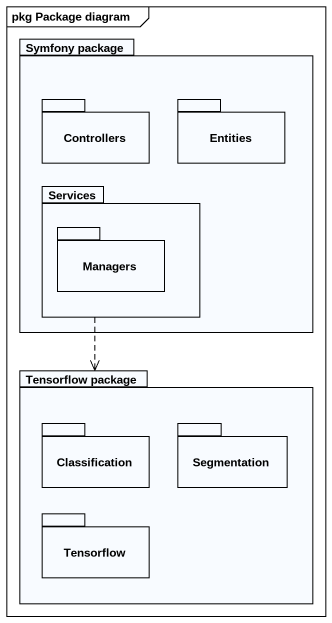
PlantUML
@startuml
mainframe pkg Package diagram
package "Symfony package" as Symfony_package {
  package Controllers {
  }
  package Entities {
  }
  package Services {
    package Managers {
    }
  }
}
package "Tensorflow package" as Tensorflow_package {
  package Classification {
  }
  package Segmentation {
  }
  package Tensorflow {
  }
}
Services ..> Tensorflow_package
@enduml
